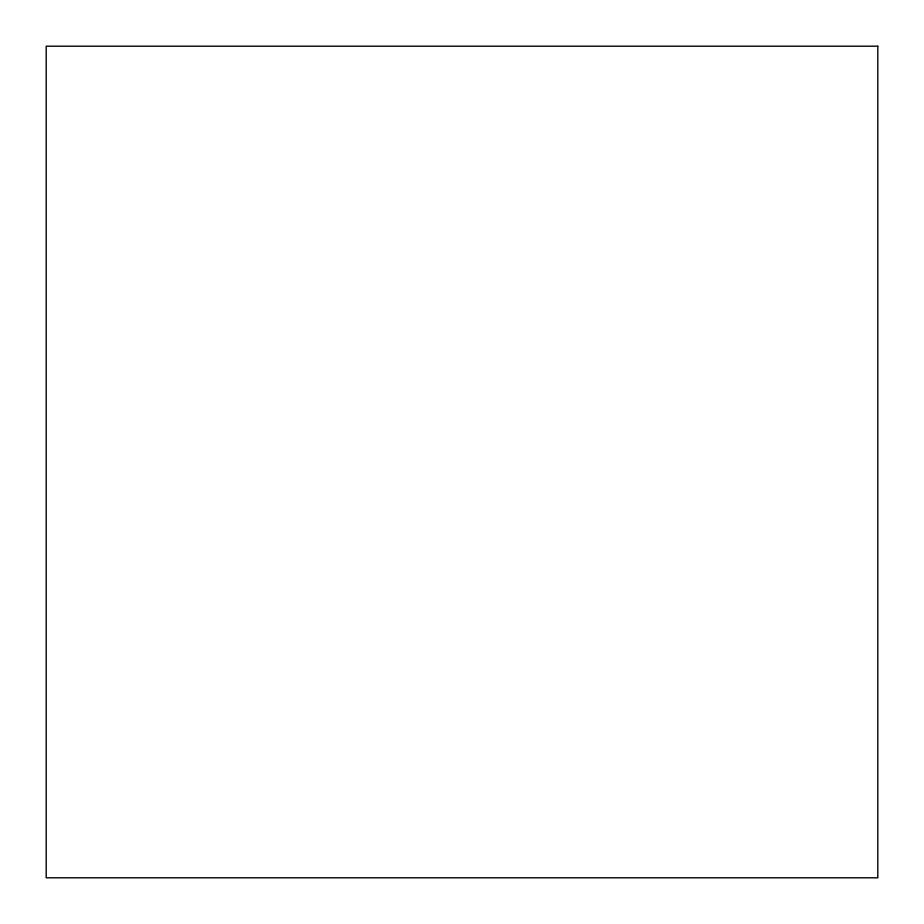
<?xml version="1.0" encoding="UTF-8"?>
<svg xmlns="http://www.w3.org/2000/svg" width="924" height="924" viewBox="0 0 924 924"><rect width="100%" height="100%" fill="white"/><g stroke="black" fill="none" stroke-linecap="round" stroke-linejoin="round"><path stroke-width="1.39" d="M877.8 46.2L46.2 46.2L46.2 877.8L877.8 877.8L877.8 46.2"/></g></svg>
